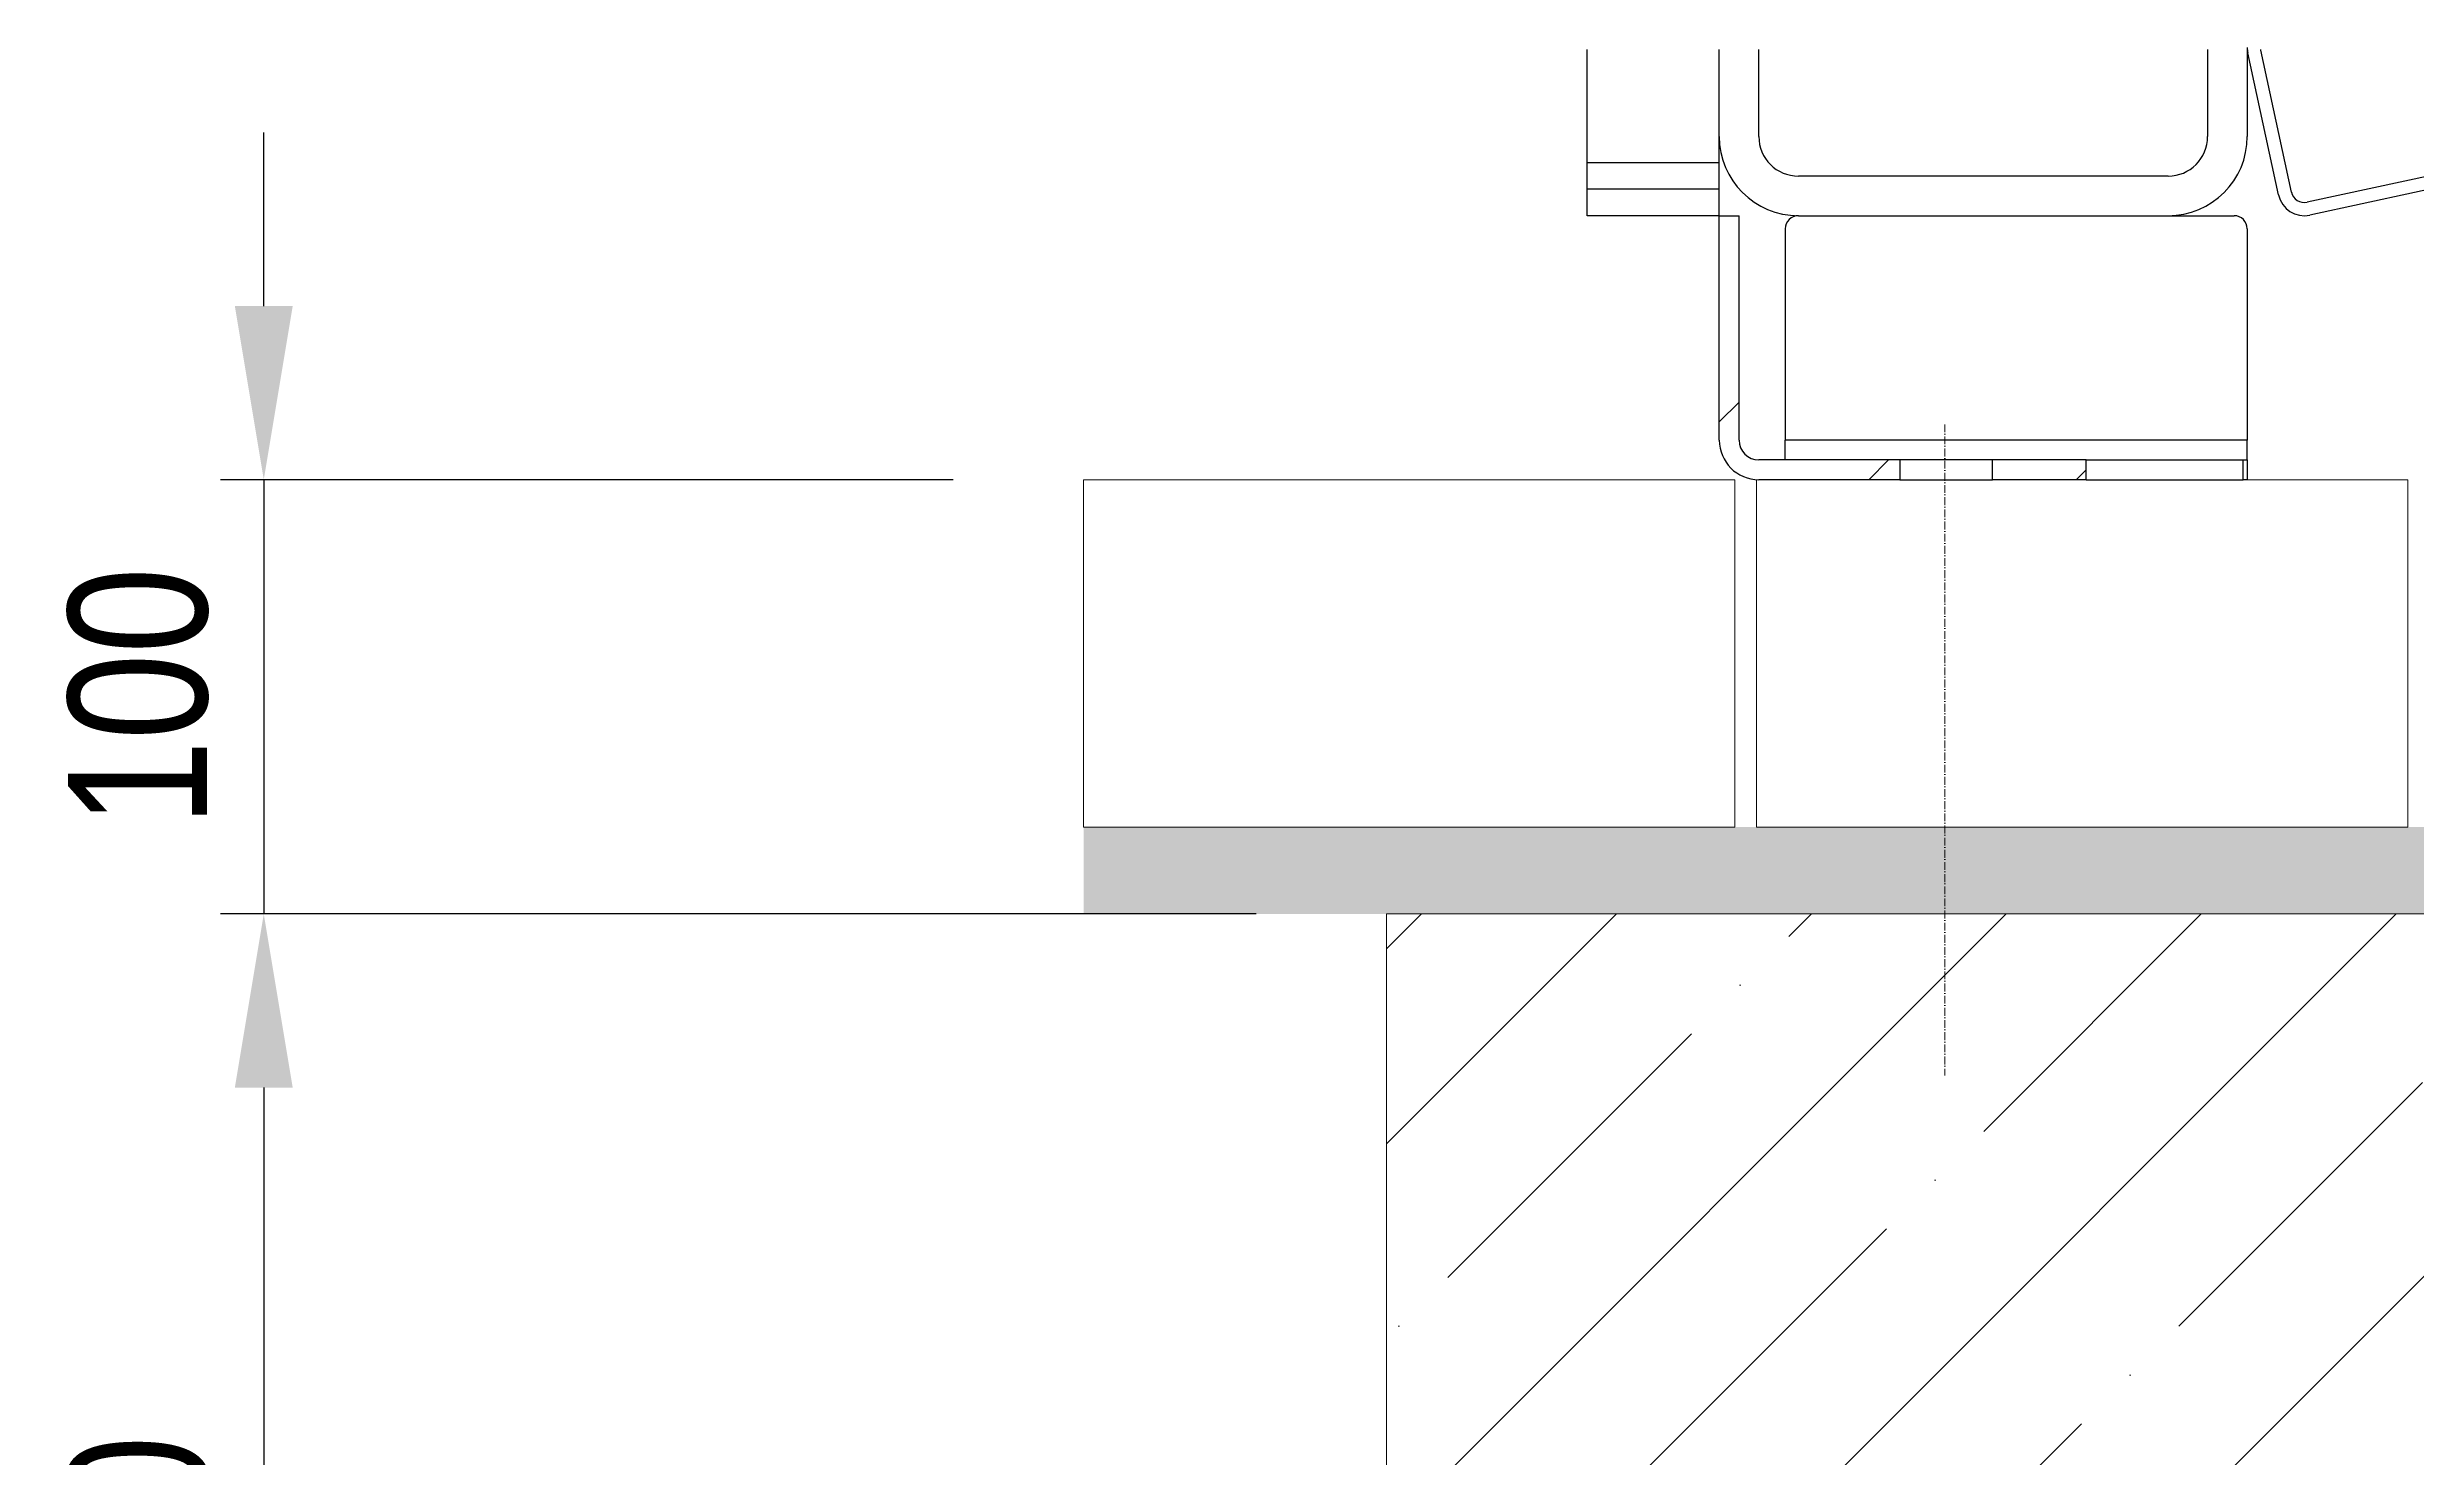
# Model space of a CAD drawing. Header units: millimetres. Extents: x 25115 to 31055, y 5999 to 10199.
# Drawn here: x 27049 to 27594, y 8130 to 8454 of the extents above; entities that cross this region are included whole.
import ezdxf

# ---------------------------------------------------------------- set-up
doc = ezdxf.new("R2010")
doc.units = ezdxf.units.MM
doc.header["$LTSCALE"] = 0.3
doc.linetypes.add('ACAD_ISO10W100', pattern=[18.5, 12, -3, 0.5, -3])
doc.linetypes.add('INCONTINUOUS', pattern=[200000.001, 200000, -0.001])
doc.layers.add('KOTY', color=3, linetype='INCONTINUOUS', lineweight=9)
doc.layers.add('OSY', color=7, linetype='ACAD_ISO10W100', lineweight=15)
doc.layers.add('SRAFY', color=7, linetype='Continuous', lineweight=9, true_color=0x5b5b5b)
doc.styles.add('SEACAD_Arial', font='arial.ttf', dxfattribs={"width": 0.8})
doc.dimstyles.new('ISO-25', dxfattribs={"dimtxt": 1.6, "dimasz": 2, "dimexe": 0.5, "dimexo": 1.5, "dimtad": 1, "dimdec": 0, "dimtxsty": 'SEACAD_Arial', "dimcen": 2, "dimadec": 0, "dimazin": 0, "dimtfac": 1, "dimtdec": 0, "dimtmove": 0, "dimatfit": 3, "dimfxl": 1, "dimarcsym": 0})
pattern_1 = [(45, (23669.24, 6896.85), (-143.325, 143.325), []), (45, (23717.01, 6896.85), (-143.325, 143.325), []), (45, (23764.79, 6896.85), (-143.325, 143.325), []), (45, (23812.56, 6896.85), (-143.325, 143.325), [])]

# ---------------------------------------------------------------- blocks, each defined once
blk = doc.blocks.new('*D155')
at = {"layer": 'Defpoints', "color": 0, "transparency": 16777216}
for p in [(27287.37, 8354.87), (27098.57, 8254.87), (27357.13, 8254.87)]:
    blk.add_point(p, dxfattribs=at)
at = {"layer": 'KOTY', "color": 0, "lineweight": -2, "transparency": 16777216}
for p, q in [((27098.57, 8394.87), (27098.57, 8434.87)), ((27257.37, 8354.87), (27088.57, 8354.87)), ((27098.57, 8354.87), (27098.57, 8254.87)), ((27327.13, 8254.87), (27088.57, 8254.87)), ((27098.57, 8214.87), (27098.57, 8174.87))]:
    blk.add_line(p, q, dxfattribs=at)
at = {"layer": 'KOTY', "color": 0, "transparency": 16777216}
for points in [[(27091.9, 8394.87), (27105.23, 8394.87), (27098.57, 8354.87)], [(27105.23, 8214.87), (27091.9, 8214.87), (27098.57, 8254.87)]]:
    blk.add_solid(points, dxfattribs=at)
at = {"layer": 'KOTY', "color": 0, "transparency": 16777216, "insert": (27069.73, 8304.87), "char_height": 32, "attachment_point": 5, "rotation": 90, "style": 'SEACAD_Arial'}
blk.add_mtext('100', dxfattribs=at)
blk = doc.blocks.new('*D154')
at = {"layer": 'Defpoints', "color": 0, "transparency": 16777216}
for p in [(27357.13, 8254.87), (27098.57, 7954.87), (27357.13, 7954.87)]:
    blk.add_point(p, dxfattribs=at)
at = {"layer": 'KOTY', "color": 0, "lineweight": -2, "transparency": 16777216}
for p, q in [((27327.13, 8254.87), (27088.57, 8254.87)), ((27098.57, 8214.87), (27098.57, 7994.87)), ((27327.13, 7954.87), (27088.57, 7954.87))]:
    blk.add_line(p, q, dxfattribs=at)
at = {"layer": 'KOTY', "color": 0, "transparency": 16777216}
for points in [[(27105.23, 8214.87), (27091.9, 8214.87), (27098.57, 8254.87)], [(27091.9, 7994.87), (27105.23, 7994.87), (27098.57, 7954.87)]]:
    blk.add_solid(points, dxfattribs=at)
at = {"layer": 'KOTY', "color": 0, "transparency": 16777216, "insert": (27069.73, 8104.87), "char_height": 32, "attachment_point": 5, "rotation": 90, "style": 'SEACAD_Arial'}
blk.add_mtext('300', dxfattribs=at)

msp = doc.modelspace()

# ---------------------------------------------------------------- hatches: boundary and pattern name
at = {"linetype": 'Continuous', "lineweight": 18}
h = msp.add_hatch(dxfattribs=at)
h.set_pattern_fill('DIN 201 OCEL A OCELOVÁ LITINA', color=256, scale=10.64, style=0, pattern_type=2)
h.set_pattern_definition(pattern_1)
edge = h.paths.add_edge_path(flags=0)
edge.add_line((27438.33, 8415.67), (27433.77, 8415.67))
edge.add_line((27433.77, 8415.67), (27433.77, 8363.99))
edge.add_arc((27442.89, 8363.99), 9.12, 180, 270)
edge.add_line((27442.89, 8354.87), (27475.4, 8354.87))
edge.add_line((27475.4, 8354.87), (27475.4, 8359.43))
edge.add_line((27475.4, 8359.43), (27442.89, 8359.43))
edge.add_arc((27442.89, 8363.99), 4.56, 180, 270, ccw=False)
edge.add_line((27438.33, 8363.99), (27438.33, 8415.67))
h = msp.add_hatch(dxfattribs=at)
h.set_pattern_fill('DIN 201 OCEL A OCELOVÁ LITINA', color=256, scale=10.64, style=0, pattern_type=2)
h.set_pattern_definition(pattern_1)
h.paths.add_polyline_path([(27496.68, 8354.87), (27518.29, 8354.87), (27518.29, 8359.43), (27496.68, 8359.43)], flags=0)
at = {"layer": 'SRAFY'}
h = msp.add_hatch(dxfattribs=at)
h.set_pattern_fill('AR-SAND', color=256, scale=0.5, style=0)
h.set_pattern_definition([(37.5, (2639.349, 3207.029), (-0.800016, 24.470662), [0, -19.304, 0, -21.59, 0, -20.6375]), (7.5, (2639.35, 3207.03), (22.476164, 35.841255), [0, -10.414, 0, -17.399, 0, -6.6675]), (327.5, (2623.728, 3207.029), (39.549619, 0.07186), [0, -6.35, 0, -22.86, 0, -29.845]), (317.5, (2623.728, 3207.03), (38.177823, 11.146466), [0, -3.175, 0, -14.986, 0, -17.145])])
h.paths.add_polyline_path([(27198.2, 8274.87), (27282.66, 8274.87), (27282.66, 8254.87), (27132.66, 8254.87), (27287.37, 8254.87), (27287.37, 8274.87), (27193.2, 8274.87)])
h.paths.add_polyline_path([(27282.66, 8274.87), (27348.2, 8274.87), (27353.2, 8274.87), (27503.2, 8274.87), (27508.2, 8274.87), (27658.2, 8274.87), (27663.2, 8274.87), (27813.2, 8274.87), (27818.2, 8274.87), (27968.2, 8274.87), (27972.23, 8274.87), (28122.23, 8274.87), (28127.23, 8274.87), (28277.23, 8274.87), (28135.43, 8274.87), (28135.04, 8274.87), (28285.82, 8274.87), (28210.43, 8274.87), (28210.43, 8254.87), (27432.66, 8254.87), (27282.66, 8254.87)])
h = msp.add_hatch(dxfattribs=at)
h.set_pattern_fill('ANSI35', color=8, scale=10, style=0)
h.set_pattern_definition([(45, (2956.124, 2839.05), (-44.90128, 44.90128), []), (45, (3001.026, 2839.05), (-44.90128, 44.90128), [79.375, -15.875, 0, -15.875])])
h.paths.add_polyline_path([(27357.13, 8254.87), (28057.13, 8254.87), (28057.13, 7954.87), (27357.13, 7954.87)])

# ---------------------------------------------------------------- linework, layer by layer
for p, q in [((27403.37, 8427.83), (27403.37, 8453.94)), ((27433.77, 8427.83), (27433.77, 8453.94)), ((27442.89, 8433.91), (27442.89, 8453.94)), ((27546.25, 8453.94), (27546.25, 8433.91)), ((27555.37, 8454.44), (27555.37, 8433.91)), ((27562.57, 8420.47), (27555.5, 8453.15)), ((27565.54, 8421.11), (27558.47, 8453.79)), ((27631.55, 8432.27), (27569.15, 8418.78)), ((27433.77, 8427.83), (27403.37, 8427.83)), ((27403.37, 8421.75), (27403.37, 8427.83)), ((27433.77, 8421.75), (27433.77, 8427.83)), ((27632.19, 8429.3), (27569.79, 8415.81)), ((27403.37, 8415.67), (27403.37, 8421.75)), ((27433.77, 8421.75), (27403.37, 8421.75)), ((27433.77, 8415.67), (27433.77, 8421.75)), ((27537.13, 8424.79), (27452.01, 8424.79)), ((27433.77, 8415.67), (27403.37, 8415.67)), ((27433.77, 8363.99), (27433.77, 8415.67)), ((27433.77, 8415.67), (27438.33, 8415.67)), ((27438.33, 8363.99), (27438.33, 8415.67)), ((27452.01, 8415.67), (27552.33, 8415.67)), ((27448.97, 8412.63), (27448.97, 8363.99)), ((27555.37, 8412.63), (27555.37, 8363.99)), ((27475.4, 8359.43), (27442.89, 8359.43)), ((27555.37, 8363.99), (27448.97, 8363.99)), ((27448.97, 8359.43), (27448.97, 8363.99)), ((27475.4, 8359.43), (27475.4, 8354.87)), ((27496.68, 8359.43), (27475.4, 8359.43)), ((27496.68, 8354.87), (27496.68, 8359.43)), ((27518.29, 8359.43), (27496.68, 8359.43)), ((27518.29, 8354.87), (27518.29, 8359.43)), ((27518.29, 8359.43), (27554.47, 8359.43)), ((27554.47, 8354.87), (27554.47, 8359.43)), ((27554.47, 8359.43), (27555.37, 8359.43)), ((27555.37, 8359.43), (27555.37, 8363.99)), ((27555.37, 8359.43), (27555.37, 8354.87)), ((27475.4, 8354.87), (27442.89, 8354.87)), ((27475.4, 8354.87), (27496.68, 8354.87)), ((27518.29, 8354.87), (27496.68, 8354.87)), ((27518.29, 8354.87), (27554.47, 8354.87)), ((27555.37, 8354.87), (27554.47, 8354.87))]:
    msp.add_line(p, q)
for centre, radius, start, end in [((27561.45, 8454.44), 6.08, 180, 192.1969), ((27561.45, 8454.44), 3.04, 189.4351, 192.1969), ((27452.01, 8433.91), 18.24, 180, 270), ((27452.01, 8433.91), 9.12, 180, 270), ((27537.13, 8433.91), 18.24, 270, 0), ((27537.13, 8433.91), 9.12, 270, 0), ((27568.51, 8421.75), 6.08, 192.1969, 282.1969), ((27568.51, 8421.75), 3.04, 192.1969, 282.1969), ((27452.01, 8412.63), 3.04, 90, 180), ((27552.33, 8412.63), 3.04, 0, 90), ((27442.89, 8363.99), 9.12, 180, 270), ((27442.89, 8363.99), 4.56, 180, 270)]:
    msp.add_arc(centre, radius, start, end)
at = {"layer": 'OSY', "ltscale": 0.5}
msp.add_line((27485.7, 8367.62), (27485.7, 8217.62), dxfattribs=at)
at = {"layer": 'SRAFY', "linetype": 'Continuous'}
for p, q in [((27437.37, 8354.87), (27287.37, 8354.87)), ((27287.37, 8354.87), (27287.37, 8274.87)), ((27437.37, 8274.87), (27437.37, 8354.87)), ((27592.37, 8354.87), (27442.37, 8354.87)), ((27442.37, 8354.87), (27442.37, 8274.87)), ((27592.37, 8274.87), (27592.37, 8354.87)), ((27287.37, 8274.87), (27437.37, 8274.87)), ((27442.37, 8274.87), (27592.37, 8274.87))]:
    msp.add_line(p, q, dxfattribs=at)
at = {"layer": 'SRAFY'}
msp.add_lwpolyline([(27357.13, 8254.87), (28057.13, 8254.87), (28057.13, 7954.87), (27357.13, 7954.87)], close=True, dxfattribs=at)

# ---------------------------------------------------------------- dimensions: what is measured, and where the dimension line sits
at = {"layer": 'KOTY'}
for base, p1, p2, picture, middle in [((27098.57, 8254.87), (27287.37, 8354.87), (27357.13, 8254.87), '*D155', (27069.73, 8304.87)), ((27098.57, 7954.87), (27357.13, 8254.87), (27357.13, 7954.87), '*D154', (27069.73, 8104.87))]:
    dim = msp.add_linear_dim(base=base, p1=p1, p2=p2, angle=90, dimstyle='ISO-25', override={"dimlfac": 1, "dimtxsty": 'SEACAD_Arial', "dimsah": 1, "dimtolj": 0}, dxfattribs=at)
    dim.commit()
    dim.dimension.update_dxf_attribs({"geometry": picture, "text_midpoint": middle})

doc.saveas('drawing.dxf')
